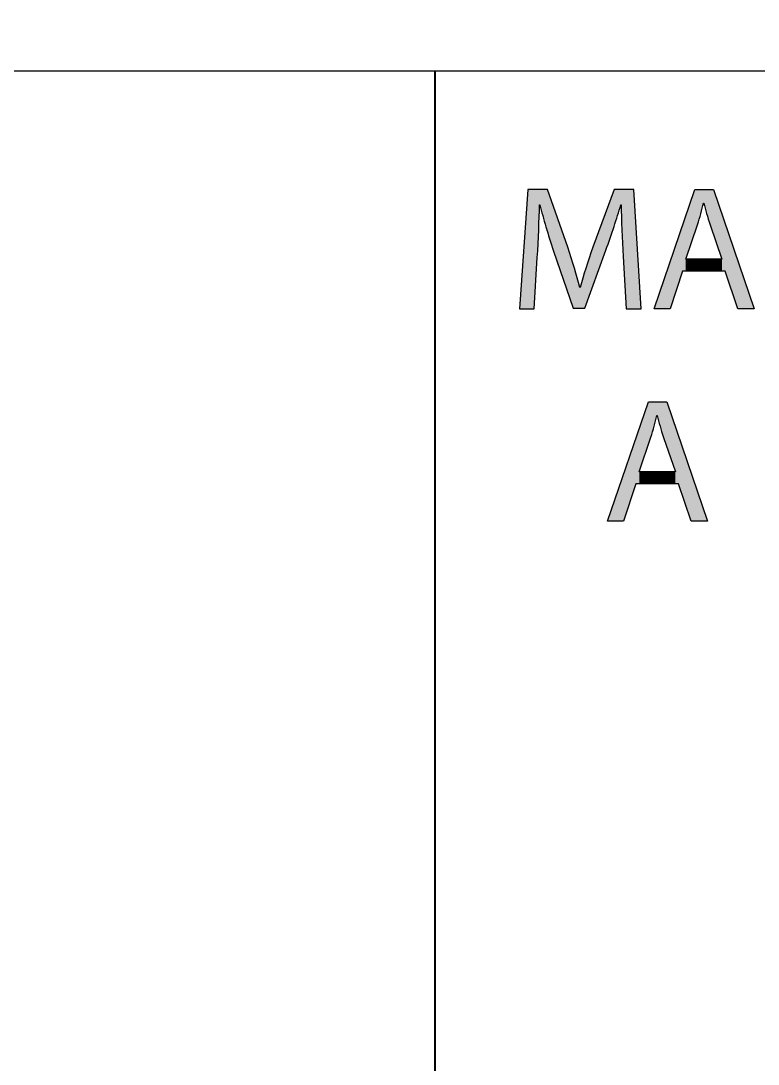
# Model space of a CAD drawing. Extents: x 0 to 360, y -268 to 0.
# Drawn here: x 267.99 to 280.46, y -212.81 to -195.15 of the extents above; entities that cross this region are included whole.
import ezdxf

# ---------------------------------------------------------------- set-up
doc = ezdxf.new("R2010")
doc.units = 0
doc.layers.add('LAYER_1', color=7, linetype='CONTINUOUS')

# ---------------------------------------------------------------- blocks, each defined once
blk = doc.blocks.new('*U184')
at = {"layer": 'LAYER_1', "color": 250}
for points in [[(276.561, -200.023), (276.42, -200.023), (276.561, -198.002)], [(276.768, -198.263), (276.768, -198.002), (276.869, -198.637)], [(276.869, -198.637), (276.869, -198.002), (276.894, -198.717)], [(276.894, -198.717), (276.894, -198.002), (276.998, -199.048)], [(278.022, -198.63), (277.883, -198.385), (278.022, -198.008)], [(278.024, -198.622), (278.022, -198.008), (278.024, -198.002)], [(278.144, -198.263), (278.144, -198.002), (278.155, -198.687)], [(278.155, -198.687), (278.155, -198.002), (278.177, -199.135)], [(278.177, -199.135), (278.177, -198.002), (278.225, -200.023)], [(276.998, -199.048), (276.998, -198.299), (277.238, -199.747)], [(277.883, -199.03), (277.664, -198.979), (277.883, -198.385)], [(277.238, -199.747), (277.238, -198.979), (277.328, -200.01)], [(277.664, -199.632), (277.543, -199.338), (277.664, -198.979)], [(277.526, -200.01), (277.448, -199.66), (277.526, -199.395)], [(277.543, -199.965), (277.526, -199.395), (277.543, -199.338)]]:
    blk.add_solid(points, dxfattribs=at)
at = {"layer": 'LAYER_1', "color": 250, "extrusion": (0, 0, -1)}
for points in [[(-276.561, -200.023), (-276.561, -198.002), (-276.669, -200.023)], [(-276.669, -200.023), (-276.561, -198.002), (-276.669, -198.002)], [(-276.669, -200.023), (-276.669, -198.002), (-276.723, -199.156)], [(-276.723, -199.156), (-276.669, -198.002), (-276.723, -198.002)], [(-276.723, -199.156), (-276.723, -198.002), (-276.762, -198.263)], [(-276.762, -198.263), (-276.723, -198.002), (-276.762, -198.002)], [(-276.762, -198.263), (-276.762, -198.002), (-276.768, -198.263)], [(-276.768, -198.263), (-276.762, -198.002), (-276.768, -198.002)], [(-276.869, -198.637), (-276.768, -198.002), (-276.869, -198.002)], [(-276.894, -198.717), (-276.869, -198.002), (-276.894, -198.002)], [(-276.998, -199.048), (-276.894, -198.002), (-276.998, -198.299)], [(-278.022, -198.63), (-278.022, -198.008), (-278.024, -198.622)], [(-278.024, -198.622), (-278.024, -198.002), (-278.138, -198.263)], [(-278.138, -198.263), (-278.024, -198.002), (-278.138, -198.002)], [(-278.138, -198.263), (-278.138, -198.002), (-278.144, -198.263)], [(-278.144, -198.263), (-278.138, -198.002), (-278.144, -198.002)], [(-278.155, -198.687), (-278.144, -198.002), (-278.155, -198.002)], [(-278.177, -199.135), (-278.155, -198.002), (-278.177, -198.002)], [(-278.225, -200.023), (-278.177, -198.002), (-278.225, -198.002)], [(-278.225, -200.023), (-278.225, -198.002), (-278.357, -200.023)], [(-278.357, -200.023), (-278.225, -198.002), (-278.357, -198.002)], [(-278.357, -200.023), (-278.357, -198.002), (-278.483, -200.023)], [(-277.238, -199.747), (-276.998, -198.299), (-277.238, -198.979)], [(-277.883, -199.03), (-277.883, -198.385), (-278.022, -198.63)], [(-277.328, -200.01), (-277.238, -198.979), (-277.328, -199.262)], [(-277.664, -199.632), (-277.664, -198.979), (-277.883, -199.03)], [(-277.328, -200.01), (-277.328, -199.262), (-277.352, -200.01)], [(-277.352, -200.01), (-277.328, -199.262), (-277.352, -199.334)], [(-277.352, -200.01), (-277.352, -199.334), (-277.442, -200.01)], [(-277.442, -200.01), (-277.352, -199.334), (-277.442, -199.66)], [(-277.526, -200.01), (-277.526, -199.395), (-277.543, -199.965)], [(-277.543, -199.965), (-277.543, -199.338), (-277.664, -199.632)], [(-277.442, -200.01), (-277.442, -199.66), (-277.448, -200.01)], [(-277.448, -200.01), (-277.442, -199.66), (-277.448, -199.66)], [(-277.448, -200.01), (-277.448, -199.66), (-277.526, -200.01)]]:
    blk.add_solid(points, dxfattribs=at)
blk = doc.blocks.new('*U185')
at = {"layer": 'LAYER_1', "color": 250}
for points in [[(279.391, -198.723), (279.236, -198.458), (279.391, -198.002)], [(279.542, -198.233), (279.542, -198.002), (279.588, -198.411)], [(279.588, -198.411), (279.588, -198.002), (279.646, -198.601)], [(279.646, -198.601), (279.646, -198.002), (279.704, -198.767)], [(279.704, -198.767), (279.704, -198.002), (279.848, -199.183)], [(279.236, -199.387), (279.182, -198.616), (279.236, -198.458)], [(279.182, -199.387), (278.972, -199.231), (279.182, -198.616)], [(279.899, -199.387), (279.899, -198.573), (280.114, -200.023)], [(278.972, -200.023), (278.702, -200.023), (278.972, -199.231)]]:
    blk.add_solid(points, dxfattribs=at)
at = {"layer": 'LAYER_1', "color": 250, "extrusion": (0, 0, -1)}
for points in [[(-279.391, -198.723), (-279.391, -198.002), (-279.433, -198.599)], [(-279.433, -198.599), (-279.391, -198.002), (-279.433, -198.002)], [(-279.433, -198.599), (-279.433, -198.002), (-279.489, -198.413)], [(-279.489, -198.413), (-279.433, -198.002), (-279.489, -198.002)], [(-279.489, -198.413), (-279.489, -198.002), (-279.535, -198.233)], [(-279.535, -198.233), (-279.489, -198.002), (-279.535, -198.002)], [(-279.535, -198.233), (-279.535, -198.002), (-279.542, -198.233)], [(-279.542, -198.233), (-279.535, -198.002), (-279.542, -198.002)], [(-279.588, -198.411), (-279.542, -198.002), (-279.588, -198.002)], [(-279.646, -198.601), (-279.588, -198.002), (-279.646, -198.002)], [(-279.704, -198.767), (-279.646, -198.002), (-279.704, -198.002)], [(-279.848, -199.183), (-279.704, -198.002), (-279.848, -198.424)], [(-279.236, -199.183), (-279.236, -198.458), (-279.391, -198.723)], [(-279.848, -199.387), (-279.848, -198.424), (-279.899, -199.387)], [(-279.899, -199.387), (-279.848, -198.424), (-279.899, -198.573)], [(-279.182, -199.387), (-279.182, -198.616), (-279.236, -199.387)], [(-280.114, -200.023), (-279.899, -198.573), (-280.114, -199.205)], [(-279.236, -199.387), (-279.236, -199.183), (-279.391, -199.387)], [(-279.391, -199.387), (-279.236, -199.183), (-279.391, -199.183)], [(-279.391, -199.387), (-279.391, -199.183), (-279.433, -199.387)], [(-279.433, -199.387), (-279.391, -199.183), (-279.433, -199.183)], [(-279.433, -199.387), (-279.433, -199.183), (-279.489, -199.387)], [(-279.489, -199.387), (-279.433, -199.183), (-279.489, -199.183)], [(-279.489, -199.387), (-279.489, -199.183), (-279.535, -199.387)], [(-279.535, -199.387), (-279.489, -199.183), (-279.535, -199.183)], [(-279.535, -199.387), (-279.535, -199.183), (-279.542, -199.387)], [(-279.542, -199.387), (-279.535, -199.183), (-279.542, -199.183)], [(-279.542, -199.387), (-279.542, -199.183), (-279.588, -199.387)], [(-279.588, -199.387), (-279.542, -199.183), (-279.588, -199.183)], [(-279.588, -199.387), (-279.588, -199.183), (-279.646, -199.387)], [(-279.646, -199.387), (-279.588, -199.183), (-279.646, -199.183)], [(-279.646, -199.387), (-279.646, -199.183), (-279.704, -199.387)], [(-279.704, -199.387), (-279.646, -199.183), (-279.704, -199.183)], [(-279.704, -199.387), (-279.704, -199.183), (-279.848, -199.387)], [(-279.848, -199.387), (-279.704, -199.183), (-279.848, -199.183)], [(-280.114, -200.023), (-280.114, -199.205), (-280.393, -200.023)], [(-278.972, -200.023), (-278.972, -199.231), (-279.182, -199.387)]]:
    blk.add_solid(points, dxfattribs=at)
blk = doc.blocks.new('*U192')
at = {"layer": 'LAYER_1', "color": 250}
for points in [[(278.603, -202.318), (278.447, -202.058), (278.603, -201.599)], [(278.753, -201.83), (278.753, -201.599), (278.8, -202.009)], [(278.8, -202.009), (278.8, -201.599), (278.857, -202.2)], [(278.857, -202.2), (278.857, -201.599), (278.915, -202.365)], [(278.915, -202.365), (278.915, -201.599), (279.059, -202.781)], [(278.393, -202.985), (278.183, -202.831), (278.393, -202.215)], [(278.447, -202.985), (278.393, -202.215), (278.447, -202.058)], [(279.11, -202.985), (279.11, -202.171), (279.325, -203.62)], [(278.183, -203.62), (277.913, -203.62), (278.183, -202.831)]]:
    blk.add_solid(points, dxfattribs=at)
at = {"layer": 'LAYER_1', "color": 250, "extrusion": (0, 0, -1)}
for points in [[(-278.603, -202.318), (-278.603, -201.599), (-278.644, -202.196)], [(-278.644, -202.196), (-278.603, -201.599), (-278.644, -201.599)], [(-278.644, -202.196), (-278.644, -201.599), (-278.7, -202.011)], [(-278.7, -202.011), (-278.644, -201.599), (-278.7, -201.599)], [(-278.7, -202.011), (-278.7, -201.599), (-278.746, -201.83)], [(-278.746, -201.83), (-278.7, -201.599), (-278.746, -201.599)], [(-278.746, -201.83), (-278.746, -201.599), (-278.753, -201.83)], [(-278.753, -201.83), (-278.746, -201.599), (-278.753, -201.599)], [(-278.8, -202.009), (-278.753, -201.599), (-278.8, -201.599)], [(-278.857, -202.2), (-278.8, -201.599), (-278.857, -201.599)], [(-278.915, -202.365), (-278.857, -201.599), (-278.915, -201.599)], [(-279.059, -202.781), (-278.915, -201.599), (-279.059, -202.021)], [(-279.059, -202.985), (-279.059, -202.021), (-279.11, -202.985)], [(-279.11, -202.985), (-279.059, -202.021), (-279.11, -202.171)], [(-278.393, -202.985), (-278.393, -202.215), (-278.447, -202.985)], [(-278.447, -202.781), (-278.447, -202.058), (-278.603, -202.318)], [(-279.325, -203.62), (-279.11, -202.171), (-279.325, -202.803)], [(-278.183, -203.62), (-278.183, -202.831), (-278.393, -202.985)], [(-278.447, -202.985), (-278.447, -202.781), (-278.603, -202.985)], [(-278.603, -202.985), (-278.447, -202.781), (-278.603, -202.781)], [(-278.603, -202.985), (-278.603, -202.781), (-278.644, -202.985)], [(-278.644, -202.985), (-278.603, -202.781), (-278.644, -202.781)], [(-278.644, -202.985), (-278.644, -202.781), (-278.7, -202.985)], [(-278.7, -202.985), (-278.644, -202.781), (-278.7, -202.781)], [(-278.7, -202.985), (-278.7, -202.781), (-278.746, -202.985)], [(-278.746, -202.985), (-278.7, -202.781), (-278.746, -202.781)], [(-278.746, -202.985), (-278.746, -202.781), (-278.753, -202.985)], [(-278.753, -202.985), (-278.746, -202.781), (-278.753, -202.781)], [(-278.753, -202.985), (-278.753, -202.781), (-278.8, -202.985)], [(-278.8, -202.985), (-278.753, -202.781), (-278.8, -202.781)], [(-278.8, -202.985), (-278.8, -202.781), (-278.857, -202.985)], [(-278.857, -202.985), (-278.8, -202.781), (-278.857, -202.781)], [(-278.857, -202.985), (-278.857, -202.781), (-278.915, -202.985)], [(-278.915, -202.985), (-278.857, -202.781), (-278.915, -202.781)], [(-278.915, -202.985), (-278.915, -202.781), (-279.059, -202.985)], [(-279.059, -202.985), (-278.915, -202.781), (-279.059, -202.781)], [(-279.325, -203.62), (-279.325, -202.803), (-279.604, -203.62)]]:
    blk.add_solid(points, dxfattribs=at)
blk = doc.blocks.new('BLOCK_24')
at = {"layer": 'LAYER_1'}
for points in [[(279.182, -199.387), (278.972, -200.023), (278.702, -200.023), (279.391, -198.002), (279.704, -198.002), (280.393, -200.023), (280.114, -200.023), (279.899, -199.387), (279.182, -199.387)], [(278.393, -202.985), (278.183, -203.62), (277.913, -203.62), (278.603, -201.599), (278.915, -201.599), (279.604, -203.62), (279.325, -203.62), (279.11, -202.985), (278.393, -202.985)]]:
    blk.add_lwpolyline(points, dxfattribs=at)
for points, knots in [([(278.177, -199.135), (278.162, -198.853), (278.144, -198.511), (278.144, -198.263), (278.144, -198.263), (278.138, -198.263), (278.138, -198.263), (278.066, -198.497), (277.985, -198.752), (277.883, -199.03), (277.883, -199.03), (277.526, -200.01), (277.526, -200.01), (277.526, -200.01), (277.328, -200.01), (277.328, -200.01), (277.328, -200.01), (276.998, -199.048), (276.998, -199.048), (276.903, -198.76), (276.825, -198.502), (276.768, -198.263), (276.768, -198.263), (276.762, -198.263), (276.762, -198.263), (276.756, -198.514), (276.741, -198.85), (276.723, -199.156), (276.723, -199.156), (276.669, -200.023), (276.669, -200.023), (276.669, -200.023), (276.42, -200.023), (276.42, -200.023), (276.42, -200.023), (276.561, -198.002), (276.561, -198.002), (276.561, -198.002), (276.894, -198.002), (276.894, -198.002), (276.894, -198.002), (277.238, -198.979), (277.238, -198.979), (277.322, -199.228), (277.388, -199.45), (277.442, -199.66), (277.442, -199.66), (277.448, -199.66), (277.448, -199.66), (277.502, -199.456), (277.574, -199.234), (277.664, -198.979), (277.664, -198.979), (278.024, -198.002), (278.024, -198.002), (278.024, -198.002), (278.357, -198.002), (278.357, -198.002), (278.357, -198.002), (278.483, -200.023), (278.483, -200.023), (278.483, -200.023), (278.225, -200.023), (278.225, -200.023), (278.225, -200.023), (278.177, -199.135), (278.177, -199.135)], [0, 0, 0, 0, 1, 1, 1, 2, 2, 2, 3, 3, 3, 4, 4, 4, 5, 5, 5, 6, 6, 6, 7, 7, 7, 8, 8, 8, 9, 9, 9, 10, 10, 10, 11, 11, 11, 12, 12, 12, 13, 13, 13, 14, 14, 14, 15, 15, 15, 16, 16, 16, 17, 17, 17, 18, 18, 18, 19, 19, 19, 20, 20, 20, 21, 21, 21, 22, 22, 22, 22]), ([(279.848, -199.183), (279.848, -199.183), (279.646, -198.601), (279.646, -198.601), (279.602, -198.47), (279.571, -198.349), (279.542, -198.233), (279.542, -198.233), (279.535, -198.233), (279.535, -198.233), (279.506, -198.349), (279.475, -198.475), (279.433, -198.599), (279.433, -198.599), (279.236, -199.183), (279.236, -199.183), (279.236, -199.183), (279.848, -199.183), (279.848, -199.183)], [0, 0, 0, 0, 1, 1, 1, 2, 2, 2, 3, 3, 3, 4, 4, 4, 5, 5, 5, 6, 6, 6, 6]), ([(279.059, -202.781), (279.059, -202.781), (278.857, -202.2), (278.857, -202.2), (278.813, -202.067), (278.783, -201.947), (278.753, -201.83), (278.753, -201.83), (278.746, -201.83), (278.746, -201.83), (278.717, -201.947), (278.687, -202.073), (278.644, -202.196), (278.644, -202.196), (278.447, -202.781), (278.447, -202.781), (278.447, -202.781), (279.059, -202.781), (279.059, -202.781)], [0, 0, 0, 0, 1, 1, 1, 2, 2, 2, 3, 3, 3, 4, 4, 4, 5, 5, 5, 6, 6, 6, 6])]:
    blk.add_open_spline(points, degree=3, knots=knots, dxfattribs=at)
at = {"layer": 'LAYER_1', "color": 250}
for name in ['*U184', '*U185', '*U192']:
    blk.add_blockref(name, (0, 0), dxfattribs=at)
blk = doc.blocks.new('BLOCK_20')
at = {"layer": 'LAYER_1', "color": 250}
for points in [[(291, -196), (267.004, -196), (267.004, -140), (291, -140), (291, -196)], [(275, -196), (211.044, -196), (211.044, -252), (275, -252), (275, -196)], [(291, -196), (274.985, -196), (274.985, -252), (291, -252), (291, -196)]]:
    blk.add_lwpolyline(points, dxfattribs=at)
at = {"layer": 'LAYER_1'}
blk.add_blockref('BLOCK_24', (0, 0), dxfattribs=at)
blk = doc.blocks.new('BLOCK_17')
at = {"layer": 'LAYER_1'}
blk.add_blockref('BLOCK_20', (0, 0), dxfattribs=at)

msp = doc.modelspace()

# ---------------------------------------------------------------- block references
at = {"layer": 'LAYER_1'}
msp.add_blockref('BLOCK_17', (0, 0), dxfattribs=at)

doc.saveas('drawing.dxf')
